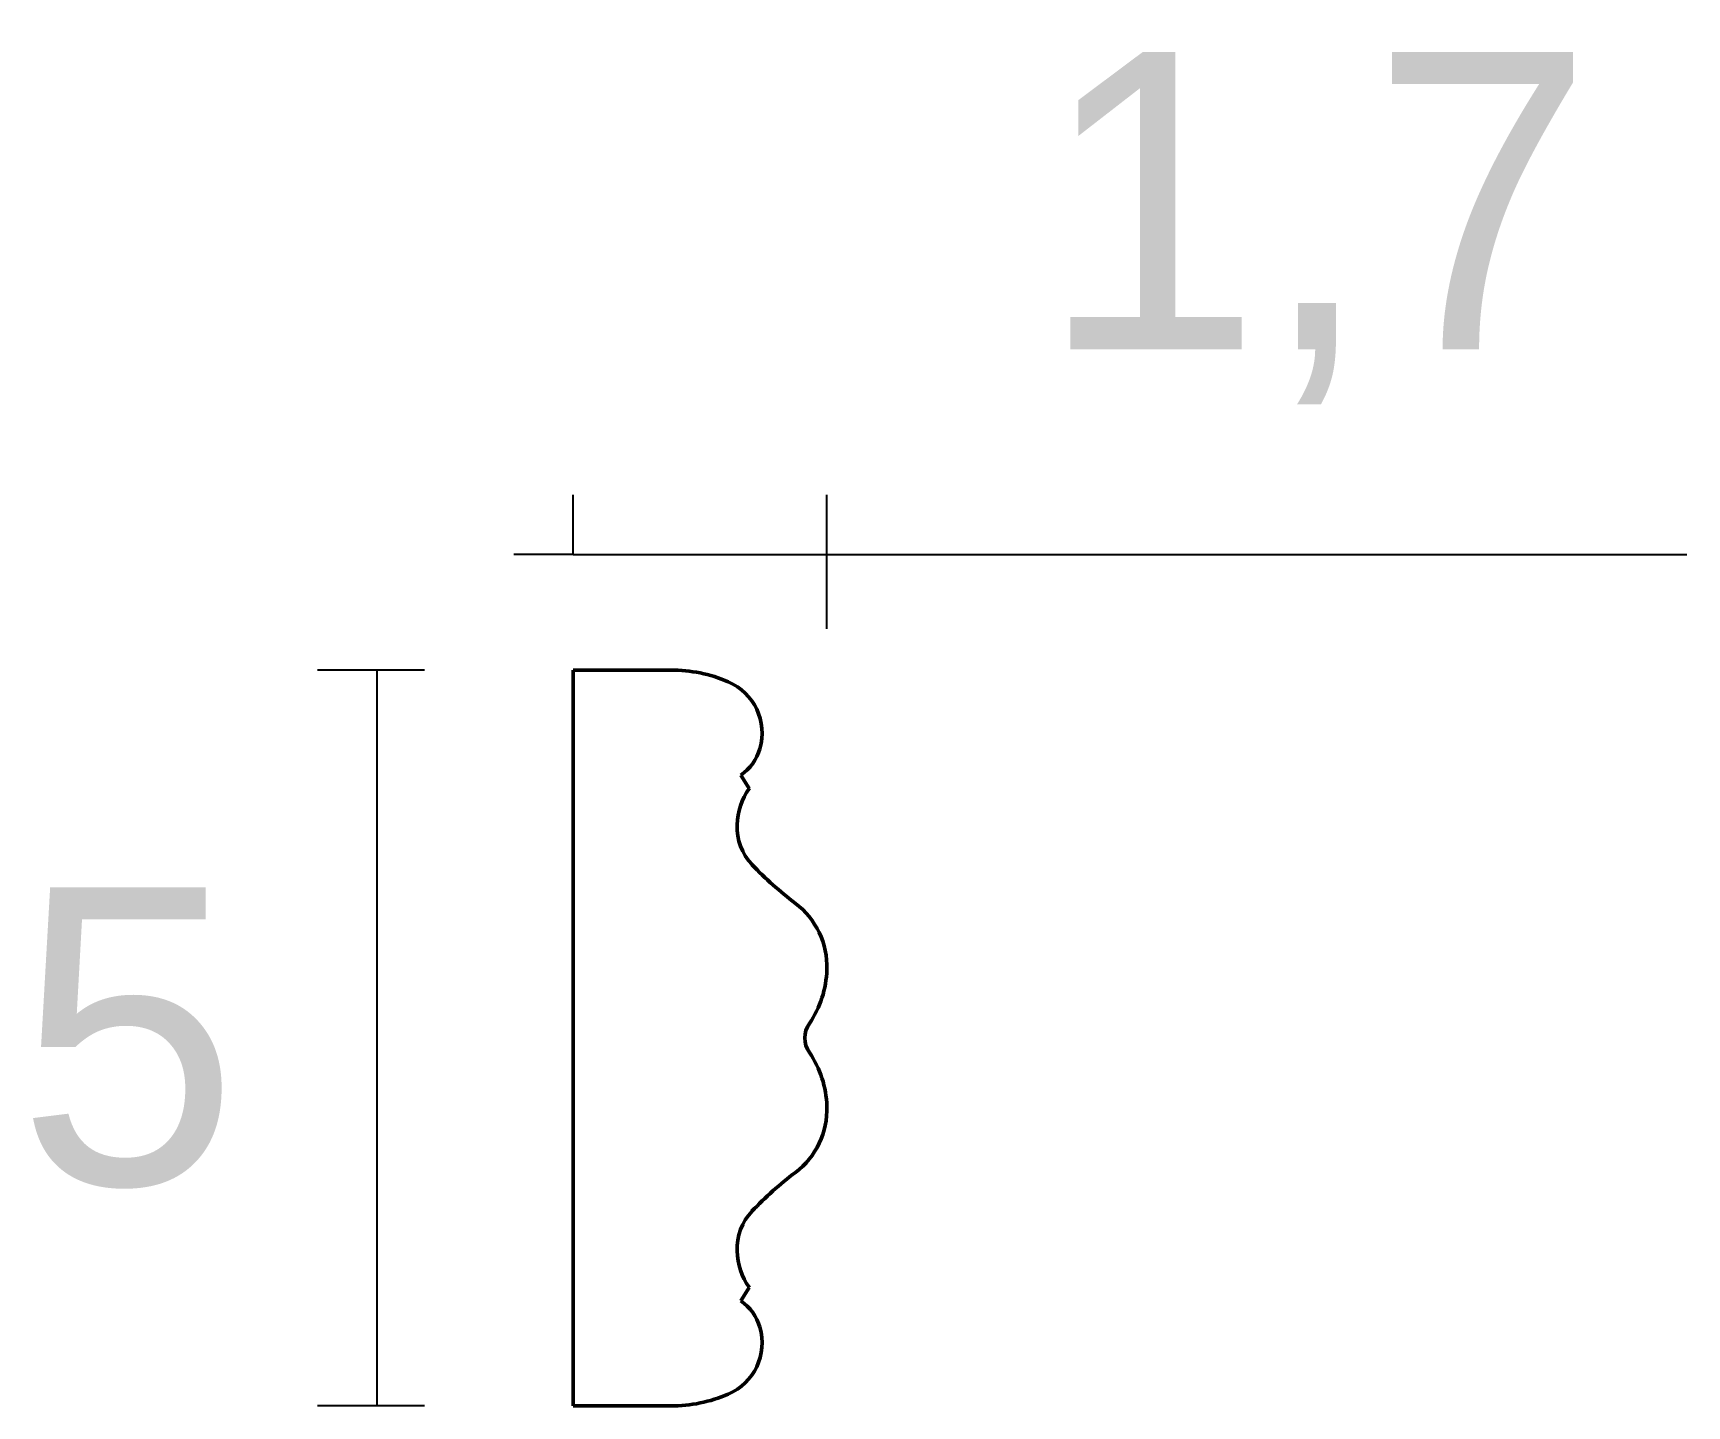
# Model space of a CAD drawing. Header units: millimetres. Extents: x -36 to 75, y 0 to 92.
import ezdxf

# ---------------------------------------------------------------- set-up
doc = ezdxf.new("R2010")
doc.units = ezdxf.units.MM
doc.layers.get('Defpoints').update_dxf_attribs({"color": 47})
doc.layers.add('cotation', color=7, linetype='Continuous', lineweight=30)
doc.layers.add('face lisse', color=7, linetype='Continuous', lineweight=50)
doc.styles.add('TENOR SANS', font='TenorSans-Regular.ttf')
doc.dimstyles.new('Com° 8 cm TENOR SANS', dxfattribs={"dimtxt": 20, "dimasz": 4, "dimexe": 4, "dimexo": 10, "dimgap": 10, "dimtad": 2, "dimtih": 1, "dimtoh": 1, "dimdec": 1, "dimlfac": 0.1, "dimtxsty": 'TENOR SANS', "dimblk": 'NONE', "dimcen": 2.5, "dimadec": 0, "dimazin": 0, "dimtfac": 1, "dimtdec": 1, "dimtmove": 0, "dimatfit": 3, "dimfxl": 5, "dimfxlon": 1, "dimarcsym": 0})

# ---------------------------------------------------------------- blocks, each defined once
blk = doc.blocks.new('1102')
at = {"layer": 'face lisse', "lineweight": 50}
for p, q in [((6.57, 0), (0, 0)), ((0, 0), (0, -49.5)), ((11.84, -7.96), (11.27, -7.07)), ((11.27, -42.43), (11.84, -41.53)), ((0, -49.5), (6.57, -49.5))]:
    blk.add_line(p, q, dxfattribs=at)
for centre, radius, start, end in [((6.57, -9.77), 9.77, 66.7906, 90), ((8.94, -4.25), 3.76, 343.8567, 66.7906), ((9.44, -4.39), 3.24, 304.4437, 343.8567), ((15.57, -10.58), 4.56, 144.8447, 177.9269), ((14.68, -10.55), 3.67, 177.9269, 223.5943), ((29.88, 3.92), 24.66, 223.5943, 232.7018), ((11.69, -19.97), 5.37, 358.2043, 52.7351), ((10.2, -19.93), 6.86, 325.8685, 358.2043), ((17.23, -24.75), 1.66, 144.4023, 215.5977), ((10.2, -29.57), 6.86, 1.7957, 34.1315), ((11.69, -29.52), 5.37, 307.2922, 1.7957), ((29.88, -53.41), 24.66, 127.2922, 136.4057), ((14.68, -38.94), 3.67, 136.4057, 182.0731), ((15.57, -38.91), 4.56, 182.0731, 215.1553), ((9.44, -45.11), 3.24, 16.1433, 55.5563), ((8.94, -45.25), 3.76, 293.2094, 16.1433), ((6.57, -39.73), 9.77, 270, 293.2094)]:
    blk.add_arc(centre, radius, start, end, dxfattribs=at)
blk = doc.blocks.new('*D30')
at = {"layer": 'cotation', "color": 0, "lineweight": -2, "transparency": 16777216}
for p, q in [((-9.84, 49.45), (-17.03, 49.45)), ((-13.03, -0.05), (-13.03, 49.45)), ((-9.84, -0.05), (-17.03, -0.05))]:
    blk.add_line(p, q, dxfattribs=at)
at = {"layer": 'Defpoints', "color": 0, "transparency": 16777216}
for p in [(-13.03, 49.45), (0.16, 49.45), (0.16, -0.05)]:
    blk.add_point(p, dxfattribs=at)
at = {"layer": 'cotation', "color": 0, "transparency": 16777216, "insert": (-29.8, 24.7), "char_height": 20, "width": 1.1942, "attachment_point": 5, "style": 'TENOR SANS'}
blk.add_mtext('5', dxfattribs=at)
blk = doc.blocks.new('_None')
blk = doc.blocks.new('*D31')
at = {"layer": 'cotation', "color": 0, "lineweight": -2, "ltscale": 0.1, "transparency": 16777216}
for p, q in [((0.16, 57.23), (0.16, 61.23)), ((17.22, 52.23), (17.22, 61.23)), ((0.16, 57.23), (-3.84, 57.23)), ((0.16, 57.23), (17.22, 57.23)), ((17.22, 57.23), (75.05, 57.23))]:
    blk.add_line(p, q, dxfattribs=at)
at = {"layer": 'Defpoints', "color": 0, "ltscale": 0.1, "transparency": 16777216}
for p in [(17.22, 57.23), (0.16, 49.45), (17.22, 29.48)]:
    blk.add_point(p, dxfattribs=at)
at = {"layer": 'cotation', "color": 0, "ltscale": 0.1, "transparency": 16777216, "insert": (50.14, 79.17), "char_height": 20, "attachment_point": 5, "style": 'TENOR SANS'}
blk.add_mtext('1,7', dxfattribs=at)

msp = doc.modelspace()

# ---------------------------------------------------------------- block references
at = {"layer": 'face lisse', "ltscale": 0.1}
msp.add_blockref('1102', (0.16, 49.45), dxfattribs=at)

# ---------------------------------------------------------------- dimensions: what is measured, and where the dimension line sits
at = {"layer": 'cotation', "ltscale": 0.1}
dim = msp.add_linear_dim(base=(17.22, 57.23), p1=(0.16, 49.45), p2=(17.22, 29.48), dimstyle='Com° 8 cm TENOR SANS', dxfattribs=at)
dim.commit()
dim.dimension.update_dxf_attribs({"geometry": '*D31', "text_midpoint": (50.14, 79.17)})
at = {"layer": 'cotation'}
dim = msp.add_linear_dim(base=(-13.02792155, 49.45138818), p1=(0.16438964, -0.04861182), p2=(0.16438964, 49.45138818), angle=90, dimstyle='Com° 8 cm TENOR SANS', dxfattribs=at)
dim.commit()
dim.dimension.update_dxf_attribs({"geometry": '*D30', "text_midpoint": (-29.79935012, 24.70138818)})

doc.saveas('drawing.dxf')
